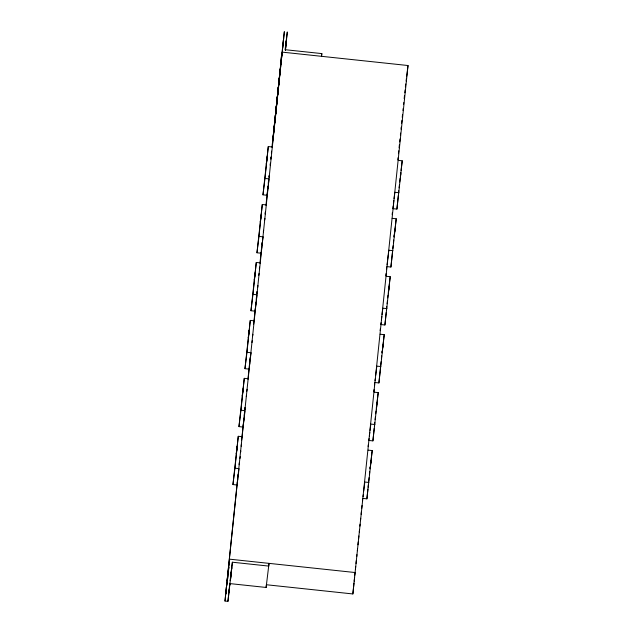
<?xml version="1.0" encoding="UTF-8"?>
<svg xmlns="http://www.w3.org/2000/svg" width="633" height="633" viewBox="0 0 633 633"><rect width="100%" height="100%" fill="white"/><g stroke="black" fill="none" stroke-linecap="round" stroke-linejoin="round"><path stroke-width="0.95" d="M276.518 105.268L276.012 109.81L276.613 104.54M228.861 592.243L229.763 583.586L266.113 587.456L269.017 563.37L268.74 566.084L232.382 562.215L227.943 601.342L224.984 601.034L237.066 484.253M242.265 396.06L242.732 391.4M228.822 567.382L228.22 572.81M227.935 601.35L228.727 594.11M279.406 78.373L278.876 83.722M246.419 395.791L246.356 396.495L246.451 395.767M274.239 126.592L275.861 110.925M274.675 122.414L275.015 119.067M276.542 106.035L276.194 109.43M276.439 107.262L278.773 83.619M225.965 591.697L225.736 594.07L226.946 582.653L226.345 588.081M227.84 576.434L227.611 578.807L228.22 573.379M276.447 105.632L276.265 107.428L276.344 106.803M277.246 97.711L276.961 100.671L277.555 95.393M277.389 96.485L277.214 98.281L277.46 96.121M280.743 62.928L280.514 65.302L281.725 53.876L281.123 59.304M282.619 47.665L282.389 50.039L282.998 44.611M283.37 40.987L283.6 38.613L282.998 44.041M228.822 592.899L228.917 592.013M229.668 585.335L229.874 583.222L229.502 586.38M376.303 409.598L376.675 405.666M382.419 350.207L382.213 352.375L382.474 350.168M388.346 293.071L389.026 286.986M394.43 234.313L394.217 236.473L394.581 233.363M232.952 484.569L234.962 468.198L239.052 468.634L237.043 485.005L232.952 484.569L238.269 436.295L242.352 436.73M238.958 426.618L240.967 410.247L245.05 410.682L243.04 427.053L238.958 426.618L244.267 378.344L248.358 378.779M244.955 368.675L246.965 352.304L251.056 352.739L249.046 369.11L244.955 368.675L250.272 320.401L254.363 320.836M250.961 310.724L252.971 294.353L257.061 294.788L255.052 311.159L250.961 310.724L256.278 262.45L260.361 262.885M256.966 252.773L258.976 236.402L263.059 236.837L261.049 253.208L256.966 252.773L262.284 204.499L266.366 204.934M262.972 194.829L264.982 178.459L269.065 178.894L267.055 195.265L262.972 194.829L268.281 146.555L272.372 146.991M236.813 449.058L237.074 446.566L236.259 454.003L236.718 449.96M243.08 388.615L242.273 396.052M255.083 272.72L254.268 280.158L254.727 276.115M261.089 214.769L260.274 222.215L260.733 218.163M234.962 468.198L238.269 436.295M240.967 410.247L244.267 378.344M246.965 352.304L250.272 320.401M252.971 294.353L256.278 262.45M258.976 236.402L262.284 204.499M264.982 178.459L268.281 146.555M237.24 483.074L237.644 479.205M237.881 476.396L238.143 474.37M239.139 464.701L239.306 462.636M241.648 440.038L243.381 423.327M243.586 421.364L243.942 418.358M244.196 415.47L244.401 413.499M244.844 409.654L245.011 407.605M247.962 379.112L249.086 368.303M249.283 366.333L249.647 363.31M249.893 360.438L250.201 357.495M250.549 354.607L250.708 352.581M253.659 324.08L255.352 308.263M255.597 305.415L255.954 302.455M256.254 299.559L256.412 297.55M256.856 293.759L257.022 291.655M259.364 269.049L259.57 267.086M259.973 263.154L261.097 252.345M261.294 250.383L261.651 247.408M261.912 244.488L262.109 242.518M262.553 238.712L262.719 236.623M265.061 214.025L265.267 212.055M265.979 205.179L267.458 191.395M267.759 188.492L267.917 186.513M268.257 183.665L268.424 181.6M270.156 165.292L270.362 163.361M270.766 158.994L270.971 157.031M271.375 153.099L271.581 151.137M271.984 147.204L284.344 31.658L224.992 601.034M240.564 452.279L240.73 450.617M244.955 409.448L245.137 407.644M256.958 293.546L257.148 291.742M269.033 177.232L269.223 175.428M279.77 73.824L272.396 144.348L272.491 143.588M239.994 458.427L240.184 456.607M252.005 342.532L252.195 340.704M257.726 287.311L257.916 285.491M263.447 232.097L263.629 230.277M271.003 158.923L271.177 157.261M285.942 44.919L285.348 50.339L286.551 38.93L286.448 39.721M285.942 44.357L286.361 40.457M229.288 588.959L228.79 593.588M231.164 573.696L230.57 579.116L231.773 567.698L231.377 571.108M231.164 573.126L231.267 572.137M266.113 587.456L266.398 584.742L352.866 593.944L408.016 65.523L282.247 52.135L279.62 73.507M321.548 56.321L321.833 53.599L285.475 49.73L287.303 31.966L285.839 43.812M352.866 593.944L353.982 583.135M354.187 581.173L354.591 577.241M354.796 575.278L355.105 572.327M355.406 569.384L355.714 566.432M356.015 563.489L356.324 560.537M356.727 556.605L356.933 554.643M357.344 550.71L357.542 548.748M357.954 544.815L358.254 541.864M358.563 538.92L358.871 535.969M359.275 532.036L359.481 530.074M359.884 526.142L360.09 524.179M360.494 520.247L360.699 518.285M361.111 514.352L361.411 511.409M361.72 508.457L362.021 505.506M362.432 501.581L362.638 499.611M368.129 446.55L368.335 444.588M373.834 391.518L374.04 389.556M374.443 385.624L374.649 383.661M380.14 330.6L380.346 328.63M385.845 275.569L386.051 273.598M386.454 269.674L386.66 267.704M392.159 214.642L392.357 212.68M397.856 159.611L398.062 157.649M398.466 153.716L398.774 150.773M399.075 147.821L399.383 144.878M399.692 141.927L399.993 138.975M400.404 135.051L400.602 133.08M401.013 129.156L401.219 127.186M401.623 123.253L401.931 120.31M402.232 117.358L402.541 114.415M402.944 110.482L403.15 108.52M403.561 104.587L403.759 102.617M404.171 98.693L404.471 95.741M404.78 92.798L405.088 89.846M362.812 498.4L366.895 498.836L367.9 489.167M368.097 487.236L368.398 484.332M368.699 481.436L369.102 477.567M369.403 474.663L369.704 471.767M370.004 468.863L370.202 466.932M369.031 438.645L368.81 440.449L372.9 440.885L374.198 428.319M374.404 426.381L374.799 422.52M375.1 419.616L375.401 416.72M375.701 413.816L376.002 410.92M374.815 382.498L378.906 382.933L380.504 367.472M380.702 365.534L381.106 361.672M381.406 358.769L381.707 355.865M382.008 352.969L382.205 351.038M381.042 322.743L380.821 324.555L384.904 324.99L386.209 312.417M386.407 310.486L386.81 306.617M387.111 303.721L387.412 300.817M387.712 297.921L388.013 295.018M386.818 266.604L390.909 267.039L392.507 251.57M392.808 248.674L393.109 245.77M393.409 242.874L393.71 239.97M394.011 237.074L394.454 233.213M394.675 232.43L395.032 229.035M393.156 205.947L392.824 208.653L396.915 209.088L398.315 195.557M398.513 193.627L398.814 190.723M399.114 187.827L399.415 184.923M399.716 182.019L400.119 178.158M400.776 173.577L400.396 177.137L400.689 173.869M370.756 463.324L371.017 460.832L370.202 468.27L370.566 465.16M376.762 405.373L377.023 402.881M382.672 348.324L383.02 344.93M366.895 498.836L372.212 450.561L368.121 450.126M372.9 440.885L378.218 392.61L374.127 392.175M378.906 382.933L384.215 334.659L380.132 334.224M384.904 324.99L390.221 276.716L386.13 276.281M390.909 267.039L396.226 218.765L392.136 218.33M396.915 209.088L402.224 160.814L398.141 160.378M266.738 160.22L266.287 164.256L267.086 156.826L266.746 159.611M275.315 116.156L275.434 115.04M275.774 113.41L275.893 112.342M278.884 82.567L278.061 89.451M276.091 110.609L275.347 117.58M278.528 87.069L277.784 94.04M264.721 219.54L264.823 218.599M252.717 335.435L252.812 334.501M388.67 290.381L388.314 293.696M376.667 406.275L376.382 408.934M240.611 452.239L240.706 451.329M228.537 569.803L228.814 567.39M277.816 91.825L278.077 89.459M278.219 88.224L278.314 87.354M279.161 78.808L280.403 67.921M280.538 67.288L280.633 66.528L273.203 137.266L273.29 136.562M278.52 84.98L279.462 76.997M279.469 76.728L279.596 75.715M277.705 92.837L278.441 86.832M277.104 98.685L278.235 88.818M276.36 105.846L277.096 99.848M276.154 107.832L276.431 105.569M276.558 104.548L276.763 102.839M275.3 116.171L276.091 109.58M274.398 124.772L275.268 117.477M273.765 130.857L274.548 124.266M273.242 136.055L274.026 129.464M272.53 142.789L272.617 142.077M272.934 139.442L273.021 138.738M273.409 136.103L273.503 135.343M269.16 176.884L269.326 175.57M285.127 49.596L285.483 46.707M264.475 220.324L264.721 218.361M263.336 231.994L263.494 230.673M258.834 275.331L259.079 273.369M252.472 336.226L252.709 334.264M246.83 391.226L247.068 389.263M241.189 446.233L241.426 444.271M227.097 580.556L229.716 559.184L355.485 572.572M230.119 580.667L230.475 577.755M230.713 575.816L232.382 562.215M321.469 56.519L321.833 53.599M405.389 86.895L405.745 83.983M406.109 81.071L406.465 78.152M406.702 76.213L408.016 65.523M393.378 204.127L393.829 200.471M394.05 198.643L394.834 192.282L398.925 192.717M387.04 264.8L387.491 261.16M387.712 259.332L388.274 254.767M388.385 253.849L388.828 250.233L392.919 250.668M381.375 320.021L381.826 316.365M382.047 314.538L382.83 308.184L386.913 308.619M375.037 380.694L375.258 378.882M375.709 375.227L376.825 366.127L380.916 366.562M400.333 176.227L400.808 172.374M401.045 170.451L402.224 160.814M369.371 435.923L369.814 432.268M370.044 430.44L370.819 424.078L374.91 424.514M394.691 231.82L396.226 218.765M363.033 496.589L363.255 494.784M363.698 491.129L364.822 482.03L368.904 482.465M388.33 292.122L390.221 276.716M388.686 289.772L388.915 287.912M382.68 347.715L384.215 334.659M376.319 408.016L378.218 392.61M370.677 463.079L372.212 450.561M278.599 84.909L278.821 83.01L278.599 84.909M248.286 337.872L249.078 330.671L248.286 337.872M270.386 164.461L270.536 163.306L270.386 164.461"/></g></svg>
